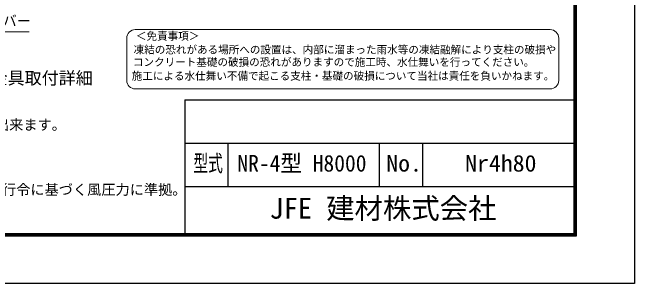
# Model space of a CAD drawing. Units: millimetres, scale not verified. Extents: x -10499 to 10501, y -7424 to 7426.
# Drawn here: x 3310 to 10501, y -7424 to -4287 of the extents above; entities that cross this region are included whole.
import ezdxf
from ezdxf.enums import TextEntityAlignment as Align

# ---------------------------------------------------------------- set-up
doc = ezdxf.new("R2010")
doc.units = ezdxf.units.MM
doc.header["$LTSCALE"] = 30
for name, color, linetype, lineweight in [('0-B_D-TTL-TXT', 7, 'Continuous', 13), ('0-C_D-STR-TXT', 7, 'Continuous', 13), ('0-E_D-TTL', 7, 'Continuous', 25)]:
    doc.layers.add(name, color=color, linetype=linetype, lineweight=lineweight)
doc.styles.add('ＭＳ ゴシック', font='')
doc.styles.get('ＭＳ ゴシック').set_extended_font_data('MS Gothic')

msp = doc.modelspace()

# ---------------------------------------------------------------- linework, layer by layer
at = {"layer": '0-B_D-TTL-TXT', "color": 2}
for p, q in [((9526.22, -4486.48), (4730.23, -4486.48)), ((4632.18, -4584.53), (4632.18, -5074.81)), ((9624.28, -5074.81), (9624.28, -4584.53)), ((4730.23, -5172.86), (9526.22, -5172.86))]:
    msp.add_line(p, q, dxfattribs=at)
for centre, start, end in [((4730.23, -4584.53), 90, 180), ((9526.22, -4584.53), 0, 90), ((4730.23, -5074.81), 180, 270), ((9526.22, -5074.81), 270, 0)]:
    msp.add_arc(centre, 98.06, start, end, dxfattribs=at)
at = {"layer": '0-C_D-STR-TXT'}
msp.add_line((3504.92, -4511.17), (2450.12, -4511.17), dxfattribs=at)
at = {"layer": '0-E_D-TTL'}
for p, q in [((5300.8, -5299.43), (5300.8, -6849.43)), ((5300.8, -5299.43), (9800.8, -5299.43)), ((5300.8, -5799.43), (9800.8, -5799.43)), ((5800.8, -5799.43), (5800.8, -6299.43)), ((7550.8, -5799.43), (7550.8, -6299.43)), ((8050.8, -5799.43), (8050.8, -6299.43)), ((5300.8, -6299.43), (9800.8, -6299.43))]:
    msp.add_line(p, q, dxfattribs=at)
at = {"layer": '0-E_D-TTL', "color": 2}
msp.add_lwpolyline([(-10499.2, 7425.57), (10500.8, 7425.57), (10500.8, -7424.43), (-10499.2, -7424.43)], close=True, dxfattribs=at)
at = {"layer": '0-E_D-TTL'}
for points in [[(-9824.2, 6875.57), (9825.8, 6875.57), (9825.8, -6874.43), (-9824.2, -6874.43)], [(-9817.95, 6869.32), (9819.55, 6869.32), (9819.55, -6868.18), (-9817.95, -6868.18)], [(-9811.7, 6863.07), (9813.3, 6863.07), (9813.3, -6861.93), (-9811.7, -6861.93)], [(-9805.45, 6856.82), (9807.05, 6856.82), (9807.05, -6855.68), (-9805.45, -6855.68)], [(-9799.2, 6850.57), (9800.8, 6850.57), (9800.8, -6849.43), (-9799.2, -6849.43)]]:
    msp.add_lwpolyline(points, close=True, dxfattribs=at)

# ---------------------------------------------------------------- texts
at = {"layer": '0-B_D-TTL-TXT', "style": 'ＭＳ ゴシック'}
for s, height, p in [('＜免責事項＞ \u3000\u3000', 89.52, (4737.5, -4631.95)), ('凍結の恐れがある場所への設置は、内部に溜まった雨水等の凍結融解により支柱の破損や', 89.52, (4710.98, -4789.81)), ('コンクリート基礎の破損の恐れがありますので施工時、水仕舞いを行ってください。', 89.52, (4702.92, -4933.8)), ('胴縁固定金具取付詳細', 144.3, (2270.29, -5162.27)), ('施工による水仕舞い不備で起こる支柱・基礎の破損について当社は責任を負いかねます。 ', 89.52, (4689.21, -5093.62)), ('（備\u3000考）本図に使用する菱形金網は下記規格を選択出来ます。', 120.3, (-830.32, -5683.44)), ('（設計条件）風荷重：昭和57年改正 建築基準法・同施行令に基づく風圧力に準拠。', 120.3, (-830.32, -6433.44)), ('JFE 建材株式会社', 240.5, (6281.75, -6745.69))]:
    msp.add_text(s, height=height, dxfattribs=at).set_placement(p, align=Align.BOTTOM_LEFT)
for s, width, p in [('型式', 0.65, (5401.47, -6186.44)), ('NR-4型 H8000', 0.95, (5909.8, -6186.44)), ('No.', 1.05, (7630.8, -6186.44)), ('Nr4h80', 1.05, (8542.47, -6186.44))]:
    msp.add_text(s, height=192.4, dxfattribs=dict(at, width=width)).set_placement(p, align=Align.BOTTOM_LEFT)
at = {"layer": '0-C_D-STR-TXT', "style": 'ＭＳ ゴシック'}
msp.add_text('ネットバー', height=120.3, dxfattribs=at).set_placement((2703.53, -4481.29), align=Align.BOTTOM_LEFT)

doc.saveas('drawing.dxf')
